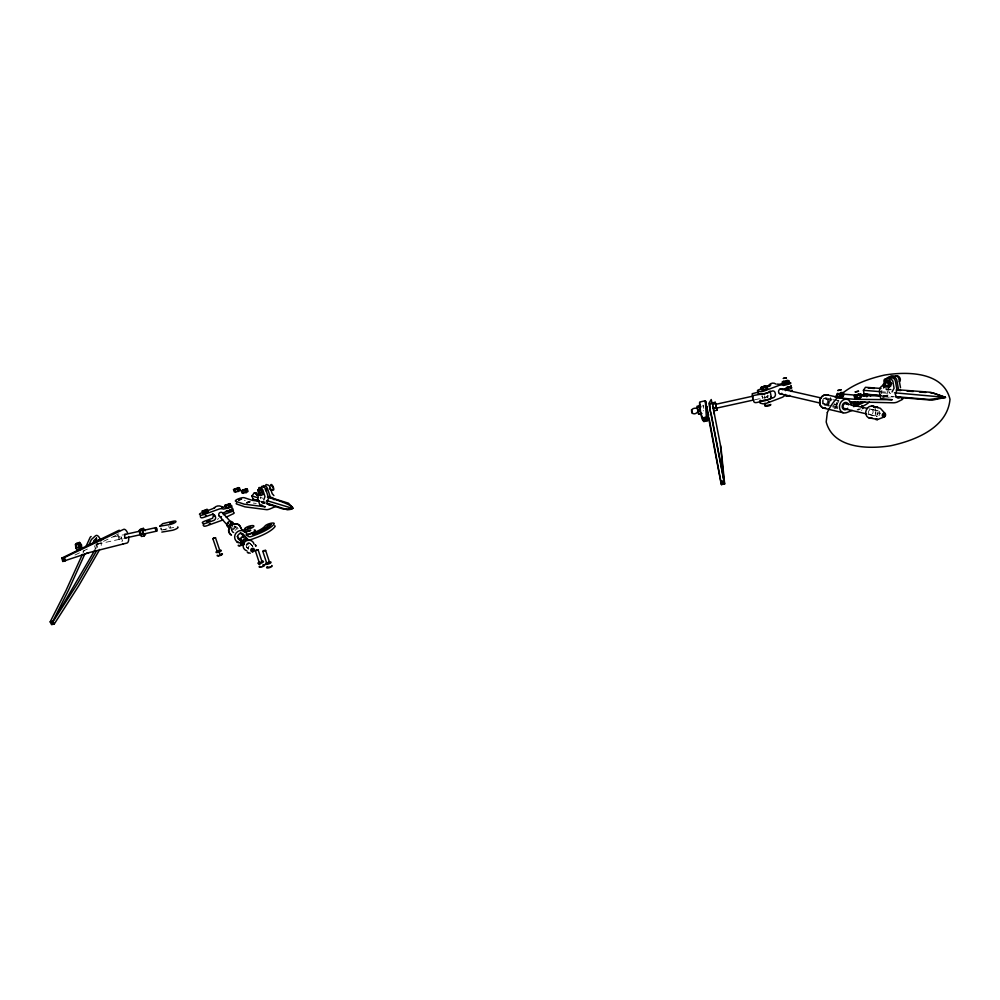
<?xml version="1.0" encoding="UTF-8"?>
<svg xmlns="http://www.w3.org/2000/svg" width="1000" height="1000" viewBox="0 0 1000 1000"><rect width="100%" height="100%" fill="white"/><g stroke="black" fill="none" stroke-linecap="round" stroke-linejoin="round"><path stroke-width="0.75" stroke-dasharray="5 3.75" d="M117.675 535.013A2.737 1.2 77.4 0 1 118.488 537.137A4.338 1.887 77.4 0 0 121.35 541.512L122.513 540.825L120.975 536.6A2.737 1.2 77.4 0 0 119.038 533.888L116.538 534.438M83.012 553.062L84.275 550.262M857.9 410.188L860.837 408.725M768.938 395.712L760.775 399.062M163.85 529.925L165.837 529.138M218.675 518.6L217.288 519.312M121.888 541.237L121.988 541.362M880.688 398.738L888.312 394.95A3.375 0.938 -10.5 0 1 884.062 395.85M75 555.013L87.387 549.075M95.65 545.112L119.038 533.888M259.862 505.037L265.125 502.812A3.987 3.663 -69.6 0 1 261.012 501.75M834.163 408.825L836.925 407.762M833.512 405.262L837.625 403.675M236.287 529.338L235.05 530.388M113.575 536.95L122.675 534.95M97.4 544.163L123.188 538.5M162.075 529.987L173.725 527.4M754.587 399.812L766 397.287A5.088 1.375 -12 0 1 769 396.887M877.438 414.425C880.037 410.175 873.312 415.725 879.963 415.012M885.638 388.825L891.85 389.3M885.7 389.125L891.338 389.562M886.825 389.438L891.475 389.8M880.5 391.675L889.812 392.413M881.3 392.75L890.625 393.5M882.75 395.613L893.612 396.5M882.387 396.075L893.25 396.975M883.85 396.788L892.3 397.5M261.087 501.438L265.387 501.962M253.363 503.088L256.238 503.45M825.925 397.887L833.062 399.5M834.5 399.812L838.775 400.788M871.75 409.438A2.775 2.263 -71.9 0 1 872.175 414.05A2.775 2.263 -71.9 0 1 868.5 412.663A2.775 2.263 -71.9 0 1 871.75 409.438L878.088 410.875L869.125 408.837M825.975 398.95L832.125 400.337M823.988 398.6L831.513 400.312M877.775 412.8L880.3 413.375M824.8 404.087L830.95 405.513M822.975 403.75L828.988 405.15M830.487 405.5L838 407.25M868.037 414.237L877.05 416.337M869.875 414.663L877.125 416.35M824.15 404.988L837.663 408.137M260.15 497.388L263.1 498.325M262.162 502.725L264.812 503.575M260.825 501.225L265.238 502.65M261.837 502.137L264.762 503.088M250.662 544.025L252.738 546.337M235.113 526.775L237.2 529.1M249.725 543.038L252.862 546.512A2.562 2.425 -36.8 0 0 248.238 548.525M231.012 529.35L234.112 532.863M246.475 546.925L248.525 549.263M830.575 397.863L831.2 400.112M762.1 396.012L762.6 398.05L762.212 396.037M703.812 408.338L703.05 405.1L703.325 410.875M767.237 395.087L767.85 398.062M764.287 395.812L764.925 398.925M888.375 388.3L890.037 397.4M233.35 532.863A3.413 3.237 -34.9 0 1 232.712 527.463A3.413 3.237 -34.9 0 1 238.075 528.7M170.312 526.362A1.825 0.737 77.4 0 1 169.838 528.237A1.825 0.737 77.4 0 1 168.775 526M260.287 498.725A3.987 3.663 -69.6 0 1 260.837 497.175M244.288 500.3A4.9 1.225 -17.9 0 1 245.275 500.425M97.975 543.6A1.812 0.825 77.4 0 1 97 543.938M234.363 526.1A2.413 2.288 -34.5 0 1 231.088 528.825M232.875 526.388A3.362 3.188 -34.3 0 1 232.413 526.912M231.863 527.337A3.362 3.188 -34.3 0 1 231.225 527.638M235.362 526.5A3.375 3.2 -34.5 0 1 231 529.8M248.075 542.612A2.525 2.387 -36.3 0 1 246.462 544.3M249.088 542.575A3.538 3.337 -36.3 0 1 246.05 545.4M246.262 544.925A2.55 2.4 -36.6 0 1 249.412 543.2A2.55 2.4 -36.6 0 1 251 546.213M248.612 548.025A2.55 2.4 -36.6 0 1 246.25 546.45M94.438 545.8A2.725 1.238 77.5 0 1 95.188 549.113M97.65 547.45A2.725 1.238 77.5 0 0 96.9 545.25A4.325 1.95 77.4 0 1 96.188 543.775M100.6 540.475A7.025 3.188 77.4 0 1 101.15 546.075M96.225 544.038A7.025 3.2 77.4 0 1 95.612 549.188M98.387 543.9A1.812 0.812 77.4 0 1 97.65 543.8M861.925 410.1A3.312 0.95 -10.7 0 1 861.3 410.288M857.05 410.1A3.312 0.95 -10.7 0 1 859.312 408.8M886.575 389.288A4.338 3 -82.7 0 1 886.65 394.95A4.338 3 -82.7 0 1 882.7 396.312M881.363 393.612A4.338 3 -82.7 0 1 881.95 390.188M829.3 403.462A2.65 2.2 -72.2 0 1 831.05 400.45M822.4 400.812A3.688 3.062 -72.3 0 1 827.588 398.675A3.688 3.062 -72.3 0 1 826.325 404.837A3.688 3.062 -72.3 0 1 822.312 401.287M828.825 405.125A3.713 3.075 -72.2 0 1 829.663 400.238A3.713 3.075 -72.2 0 1 833.85 400.175M834.525 403.638A3.713 3.075 -72.2 0 1 833.875 405.037M830.588 397.9A6.85 5.688 -72.3 0 1 831.1 399.688M837.237 400.75A5.425 1.512 -11 0 1 838.425 400.2M837.3 403.125A6.9 5.713 -72.2 0 1 832.788 409.363M838.425 400.737A5.425 1.512 -11 0 1 837.537 400.712M837.475 406.763A2.675 2.212 -72.2 0 1 837.562 402.825M838.025 402.425A2.675 2.212 -72.2 0 1 838.538 402.15M837.75 408.175A3.75 3.088 -72.2 0 1 836 403.925M836.263 403.188A3.75 3.088 -72.2 0 1 836.65 402.512M837.712 401.475A3.75 3.088 -72.2 0 1 839 400.975M875.225 408.45A6.1 4.975 -71.9 0 1 873.8 416.438M762.6 398.025L762.138 396.188L762.588 397.938M119.6 536.275A1.812 0.787 77.4 0 0 120.712 539.038A1.812 0.787 77.4 0 0 121.037 536.5A1.812 0.787 77.4 0 0 119.6 536.275M826.538 403.587A2.637 2.188 -72.3 0 0 826.475 399.125A2.637 2.188 -72.3 0 0 823.162 401.838A2.637 2.188 -72.3 0 0 826.538 403.587M878.975 415.625A2.788 2.275 -71.9 0 0 878.55 410.988A2.788 2.275 -71.9 0 0 875.288 414.225A2.788 2.275 -71.9 0 0 878.975 415.625"/><path stroke-width="1.5" d="M219.95 550.925L217.35 551.888L212.875 538.663L213.938 537.875L215.487 537.712L219.95 550.925L218.4 551.087M215.487 537.712L212.875 538.663M64.212 559.45C63.113 559 63.412 560.638 64.037 558.612L63.25 558.787L64.262 559.163M699.587 402.438L699.638 410.2L703.925 421.512L707.188 420.8L707.425 417.475L708.587 415.75M228.625 507.137L229.562 506.438M703.925 421.512L704.163 419.275M883.363 415.175L884.45 414.75M884.488 414.963L883.413 415.387M260.312 494.6L260.038 495.55M900.512 387.725L898.775 378.338A3.287 2.375 61.1 0 0 896 376.112L891.875 375.838A3.275 2.362 61.3 0 0 889.875 377.587M698.112 411.35C692.387 418.888 687.113 406.637 697.475 408.35M691.5 409.675L692.3 413.462M863.15 396.188L866.55 395.45A25.625 7.15 -11 0 1 866.812 396.838M762.975 389.588L764.975 389.525L762.987 389.45M720.475 445.6L724.025 481.175L711.438 414.988C707.188 403.725 712.987 395.1 714.388 414.35M269.637 562.675L266.837 563.587L262.825 551.337L263.875 550.55L265.625 550.425L269.637 562.675L266.837 563.587M262.113 561.962L259.35 562.863L255.362 550.763L256.413 550L258.137 549.875L262.113 561.962L261.337 561.825M265.625 550.425L262.825 551.337M785.55 388.475L788.4 388.175L787.738 387.825M885.1 381.238L884.275 383.988L886.137 386.925L888.838 387.125L890.688 386.213L891.525 383.462L889.65 380.525L885.1 381.238L889.65 380.525M258.137 549.875L255.362 550.763M888.838 387.125L889.663 384.375L891.525 383.462M263.775 499.888L264.962 496.625L263 490.312A3.025 1 66.9 0 0 261.262 488.1L259.325 487.525A3.025 0.988 66.9 0 0 259.037 489.938M84.987 553.663L68.475 590.225L52.838 621.3L50.175 621.862L51.562 624.637L54.225 624.087L78.737 585.763L99.75 549.45M88.8 545.225L91.35 539.6L95.4 535.887A7.025 3.188 77.4 0 1 100.6 540.475M82.375 554.462L65.888 590.775L50.175 621.862M86.188 546.075L89.987 537.7A7.025 3.2 77.4 0 1 91.163 536.525M95.95 538.95L96.55 538.162L95.95 538.95A4.325 1.95 77.4 0 0 95.662 540.325M161.838 532.087L172.162 530.337A4.662 1.163 -18.7 0 0 176.85 528.538A4.662 1.163 -18.7 0 0 177.675 526.962M96.65 550.712L77.613 583.45L53.038 621.7L94.938 549.95M884.375 386.863L883.562 387.987M229.513 506.637L228.225 507.275M896.513 389.663L930.675 392.287L945.487 397.388L932.038 400.188L896.35 397.225M880.837 395.938L864.137 394.075L863.438 390.312L865.462 387.275L880.987 388.462M854.712 398.35L855.462 397.25L854.987 394.762L854.237 395.85L854.712 398.35L860.588 397.688L861.325 396.587L860.85 394.087L858.275 393.875M854.237 395.85L860.113 395.188L860.85 394.087M892.05 391.925L894.062 388.263L892.862 381.25A3.287 2.362 61.2 0 0 890.075 379.012L885.962 378.738A3.275 2.35 61.3 0 0 884 381.637L884.562 384.738M837.6 393.3L836.838 394.387L837.312 396.85L843.062 396.188L843.825 395.112L843.35 392.638L840.85 392.438M836.838 394.387L842.588 393.725L843.35 392.638M243.688 492.475L246.438 491.825L245.35 491.737M258.9 501.188L253.038 499.288L251.925 495.887L254.2 493.013L256.45 493.35M226.188 517.163L232.075 514.3A2.775 0.712 -18.1 0 0 234.15 512.8L233.438 512.038M122.7 543.75L122.837 544.025M145.125 530.75L143.412 528.387L140.638 528.987L139.338 530.363L139.775 534.113L141.5 536.475L144.275 535.875L145.562 534.487M139.338 530.363L142.113 529.75L143.412 528.387M77.688 550.475L75.85 548.162L75.462 544.438L78.188 543.837L79.638 542.45L81.463 544.763L81.85 548.475M75.462 544.438L76.912 543.05L79.638 542.45M753.587 400.238C753.25 406.35 764.038 398.738 766.838 399.925A5.088 1.375 -12 0 0 770.938 398.312A5.088 1.375 -12 0 0 770.512 397M96.263 538.362L93.675 540.775L93.438 543.312M770.125 404.75L765.487 405.712L764.963 403.188M262.787 566.35L264.037 565.4L263.163 565.037M783.787 380.95L782.375 382L782.85 384.325L787.775 384.05L789.2 382.987L788.725 380.65L786.963 380.275M782.375 382L787.3 381.7L788.725 380.65M782.85 384.325L784.262 383.275M766.188 389.637L767.65 388.562L767.15 386.225L765.425 385.825L760.788 387.562L761.287 389.913L766.188 389.637L765.7 387.287L767.15 386.225M770.837 384.862L768.213 386.2M246.238 492.587L248.038 491.4L247.288 489.125L246.075 488.75L241.262 490.75L242.013 493.025L246.238 492.587L245.487 490.325L247.288 489.125M238.425 491.4L240.212 490.225L239.475 487.975L238.3 487.612L233.538 489.575L234.275 491.825L238.425 491.4L237.688 489.15L239.475 487.975M838.838 393.462L841.663 393.312L840.575 392.987M206.688 512.525L204.488 513.212L206.575 512.6M239.312 545.638L242.775 544.375M218.25 555.7L221.737 554.412L221.337 553.925M228.812 507.488L230.925 506.337L229.675 503.65L224.887 505.363L226.137 508.05L228.812 507.488L228.113 505.387L230.238 504.237M202.188 511.125L205.375 511.163L207.537 509.988L208.25 512.1L206.088 513.275L203.412 513.837L202.188 511.125L207.025 509.387L207.537 509.988M214.662 507.912L207.275 510.825M210.275 523.538L209.213 523.987M127.788 533.513A7.062 3.05 77.4 0 0 123.575 529.388L64.538 557.487L65.475 560.85L62.75 561.438L61.825 558.075L118.612 530.487A7.05 3.075 77.4 0 1 119.95 530.538M841.462 396.2L841.938 395.5M784.625 381.188C782.7 382.9 789.675 380.588 785.638 380.9M704.963 418.5L705.675 418.338L704.388 419.65L706.025 419.95C704.425 421.112 707.237 417.9 704.538 418.525M884.275 416.925L877.65 419.487L868.737 417.788M275.35 506.625L270.075 508.875A3.038 0.787 -17.7 0 1 266.212 509.613L245.012 506.863L236.625 504.012A4.9 1.225 -17.9 0 1 236.588 503.025M262.85 492.163L263.038 494.525L260.825 495.462L260.625 493.088L262.85 492.163L261.388 489.4L257.9 489.938L258.1 492.3M270.95 490.3L273.337 489.3M257.9 489.938L261.388 489.4M237.587 491.275L238.562 490.487M852.188 410.462L846.612 412.625A7.013 5.775 -72.1 0 1 839.562 408.212A7.013 5.775 -72.1 0 1 844.287 399.487A7.013 5.775 -72.1 0 1 851.162 404.225A3.225 2.65 -72.2 0 0 851.55 405.363M779.45 385.25L764.2 390.988A3.062 0.812 -12.1 0 1 760.037 391.562L757.9 391.05A3.05 0.812 -12.1 0 1 758.812 389.725L761.488 388.725M785.35 390.6L790.425 388.688A3.05 0.812 -11.8 0 0 791.263 387.375L789.05 386.887A3.05 0.812 -11.8 0 0 787.15 386.9M783.962 382.8L781.062 383.875A3.85 1.013 -11.9 0 1 779.425 384.275L777.113 384.137M248.787 540.4L256.112 537.712A26.312 7.138 -18.1 0 0 274.95 526.638A4.875 1.338 -17.9 0 0 274.662 525.775M245.9 535.087L251.688 532.975A4.862 1.325 -18.1 0 0 255.125 531.013A4.862 1.325 -18.1 0 0 254.125 529.95M222.85 519.987L206.988 525.7A2.8 0.725 -18.4 0 1 203.875 526.05L203.238 525.262A2.8 0.712 -18.4 0 1 203.663 524.575M223.3 514.637L231.238 511.788A2.788 0.7 -18.1 0 0 233.312 510.275L232.613 509.538A2.775 0.7 -18.1 0 0 231.475 509.412M62.75 561.438L88.875 552.737M225.675 506.587L225.1 506.775A3.513 0.875 -18.1 0 1 223.663 507.137L221.863 506.938M233.538 489.575L237.688 489.15M241.262 490.75L245.487 490.325M270.325 567.112L267.25 567.312M86.25 553.312L127.075 543.025A7.062 3.05 77.4 0 0 128.575 536.587M206.375 515.575L205.35 515.737M700.013 401.95L704.75 400.9M757.825 392.25L752.212 393.725L752.362 395.688L765.462 393.363A5.1 1.363 -12 0 0 769.912 391.413M715.238 402.275L711.975 402.987L712.175 404.125L715.45 403.4L715.238 402.275L715.888 405.112M697.15 407.438L700.413 406.712L700.238 405.575L696.988 406.3L698 411.413L698.675 414.237L701.938 413.525M96.9 540.625L102.963 539.288M124.188 534.612L139.35 531.275M143.9 530.275L156.037 527.6M715.413 404.4L752.788 396.175M75.85 548.162L78.575 547.562L80.412 549.888M139.775 534.113L142.55 533.5L144.275 535.875M697.738 410.037L698.037 411.362L700.175 410.938M712.625 406.275L713.037 408.188L716.312 407.388L716.513 408.175M124.712 538.162L156.562 531.163A1.825 0.75 77.4 0 0 156.85 528.612A1.825 0.75 77.4 0 0 155.488 528.375A1.825 0.75 77.4 0 0 156.562 531.163M716.237 408.212L753.625 400M716.737 409.087L716.95 410.225L713.688 410.95L713.025 408.113M61.825 558.075L64.538 557.487M703.1 417.788L706.363 417.075L705.312 400.8L705.913 403.088M760.788 387.562L765.7 387.287M224.887 505.363L228.113 505.387M713.925 411.712L721.075 448.288L724.65 483.95L721.425 484.625L720.688 481.388L723.925 480.712L708.863 403.387L711.213 399.525L711.988 402.8M236.912 491.488L235.85 491.488M857.625 394.487C852.7 395.75 861.025 395.588 858.375 394.425M785.575 384.137L787.487 383.45L785.25 384.162M945.35 397.463L929.287 399.45L895.163 396.637M846.625 399.225L826.625 394.8C819.775 394.175 816.712 405.45 823.25 408.025L843.162 412.762M839.475 396.512L839.425 396.5M861.325 395.65L881.025 395.825M267.675 496.488L272.488 497.713L274.088 499.762M942.65 397.287L945.487 397.388L933.425 393.05L930.325 392.8M884.712 385.925L882.312 385.75A5.425 3.762 -82.8 0 0 879.562 392.663L880.688 398.738L892.237 399.725L854.688 399.3L838.4 397.875M868.175 387.987L874.388 388.475M896.137 390.163L900.8 390.525M907.013 391L913.225 391.488M919.45 391.962L925.662 392.45M863.438 390.312L880.5 391.675M894.463 392.788L945.325 397.35M864.137 394.075L881.2 395.487M844.338 394.225L856.688 395.262M849.338 401.775L892.8 402.788A3.425 0.963 -10.3 0 0 897.562 401.9L901.963 399.688A3.413 0.963 -10.2 0 0 901.612 398.363M259.65 501.262L252.488 500.387L244.4 497.762A4.913 1.212 -17.9 0 0 238.263 498.888A4.913 1.212 -17.9 0 0 235.738 501.325L244.112 504.15L265.312 506.838L259.862 505.037L258.087 499.562A4.988 4.575 -69.7 0 1 259.425 494.175M250.238 553.225L247.613 552.463M823.25 408.025L824.925 408.263M253.038 499.288L259.35 500.75M788.1 382.225L790.312 382.7A3.062 0.8 -11.8 0 1 789.475 384.012L783.462 385.475A6.513 5.475 -72.6 0 0 779.45 385.25M871.875 417.725A6.1 4.975 -71.9 0 1 865.738 412.137A6.1 4.975 -71.9 0 1 872.875 406.312L878.05 407.45L871.862 406.075M872.875 406.312L880.337 408.275L885.088 413.5M780.362 388.713L820.987 397.925M845.062 403.375L867.625 408.5M779.412 393.612L819.975 403.05M844 408.65L866.538 413.888M786.012 395.425L787.3 395.725M759.862 400.4L762.013 400.938A3.062 0.838 -12 0 0 766.162 400.375L773.438 397.625A3.013 2.537 -72.4 0 0 775.438 394.65A7.575 6.4 -72.4 0 0 775.2 393.075A3.013 2.537 -72.5 0 0 772.075 391.062L764.788 393.812A3.062 0.825 -12 0 1 760.638 394.375L758.487 393.862A3.05 0.812 -12.1 0 1 758.562 392.925M271.2 485.288L273.212 487.575M267.887 496.75L288.525 503.212L292.9 508.35M254.2 493.013L260.075 494.85M267.413 497.15C268.025 497.212 306.7 508.525 287.3 509.775L268.175 503.6M826.625 394.8L828.225 395.3M259.562 495.062L260.825 495.462M239.037 489.85L240.212 490.225M251.925 495.887L257.787 497.762M266.575 500.562L292.825 508.438L283.812 509.25L266.225 503.562M258.988 564.188L259.875 564.562M259.762 566.538L260.65 566.912M247.3 552.25L248.2 552.775M261.312 490.487L262.3 492.488M52.688 622.775C50.275 621.825 53.25 624.312 51.925 623.688L52.787 622.7L51.325 622.487C51.875 621.375 51.688 624.663 52.763 622.95M230.925 506.337L229.675 503.65M222.587 512.837L229.9 520.962M240.338 532.575L243.463 536.062M218.65 515.3L229.988 528.188M237.2 536.388L240.287 539.9M242.35 542.238L244.412 544.575M900.612 390.288L898.487 389.263L896.9 380.475A3.287 2.375 61.2 0 0 893.775 377.2L889.663 376.925A3.275 2.35 61.3 0 0 887.663 378.663M208.25 512.1L207.025 509.387M261.488 490.662L262.262 492.262M259.275 493.575C261.65 495.425 258 488.75 258.8 492.625M887.8 381.438L889.663 384.375M273.9 495.613L272.162 493.6L270.087 487.337A3.025 1 66.9 0 0 268.35 485.15L266.4 484.575A3.013 1 66.9 0 0 265.812 485.138M259.163 490.325L260.625 493.088M265.512 490.05C267.787 494.038 265.788 486.362 265.312 489.438M52.838 621.3L54.225 624.087M703.8 420.988C700.875 422.013 699.137 399.162 700.588 407.7M240.9 528.013C237.575 517.575 222.288 529.087 231.462 535.125A6.338 6 -34.9 0 1 231.262 525.062A6.338 6 -34.9 0 1 240.9 528.013L241.038 528.4M698.225 412.137L698.037 411.362M205.375 511.163L206.088 513.275M219.425 553.062L220.188 555.312M202.7 511.725L203.412 513.837M240.5 543L241.25 545.25M225.438 505.95L226.137 508.05M234.713 489.95L235.45 492.2M246.075 488.75L246.812 491.012M242.475 491.138L243.212 493.4M270.363 497.325L267.8 489.4A3.025 1 66.9 0 0 265.7 486.25L263.75 485.675A3.013 1 66.9 0 0 263.2 487.062M697.487 408.562L697.65 409.588M715.725 404.538L716.95 410.225M705.975 403.35L705.312 400.775L720.688 481.388M753.062 399.363C753.713 401.812 751.812 393.363 752.688 397.638M700 404.062L700.6 406.65M723.925 480.712L724.65 483.95M706.575 406.012L707.312 409.375M706.363 417.075L707.188 420.8M706.65 406.35L708.438 414.8M715.45 403.4L716.312 407.388M762.513 387.962L763 390.312M770.05 391.1L771.413 397.65M784.125 382.375L784.6 384.712M787.3 381.7L787.775 384.05M708.037 412.812L708.462 414.975M842.588 393.725L843.062 396.188M839.325 394.588L839.8 397.062M856.8 396.075L857.275 398.575M860.113 395.188L860.588 397.688M709.025 418L721.425 484.625M213.588 515.1L212.6 518.25L204.525 521.213A2.8 0.712 -18.4 0 0 202.375 522.75L203.012 523.538A2.8 0.712 -18.4 0 0 206.125 523.175L213.725 520.438A2.8 2.662 -31.5 0 0 215.625 517.688A7.037 6.7 -30.9 0 0 215.25 516.263A2.8 2.662 -31.5 0 0 211.737 514.538L204.125 517.263A2.812 0.7 -18.3 0 1 201.012 517.638L200.387 516.862A2.8 0.7 -18.3 0 1 200.4 516.562M698.512 413.088L698.675 414.237M142.113 529.75L142.55 533.5M78.188 543.837L78.575 547.562M240.712 540.087A3.475 3.287 -35.7 0 1 237.587 536.625A3.475 3.287 -35.7 0 1 241.275 533.375A3.475 3.287 -35.7 0 1 244.4 536.825M243.337 531.112A2.938 2.775 -36.5 0 0 246.475 531.912L250.812 530.325A4.875 1.312 -18.1 0 1 245.812 531.175L245.212 530.525A4.875 1.312 -18.1 0 1 245.588 529.987M244.537 529.8A2.913 2.763 -36.2 0 1 241.6 529.212M242.925 542.55A6.463 6.112 -35.7 0 1 234.913 538.837A6.463 6.112 -35.7 0 1 239.275 530.812A6.463 6.112 -35.7 0 1 247.125 534.837A2.975 2.812 -37.1 0 0 250.837 536.65L255.225 535.037A26.325 7.088 -18.1 0 0 274.1 523.987A4.875 1.325 -17.9 0 0 270.788 523.288A4.875 1.325 -17.9 0 0 265.087 525.95A16.575 4.462 -18.1 0 1 253.2 532.875L248.837 534.475A2.95 2.8 -36.8 0 1 246.562 534.375M161.562 529.7A1.825 0.737 77.4 0 1 160.963 528.3M221.5 516.688A2.325 2.212 -32.9 0 1 218.888 515.438A2.325 2.212 -32.9 0 1 219.812 512.65A2.325 2.212 -32.9 0 1 222.738 512.95L230.688 510.1A2.788 0.7 -18 0 0 232.763 508.6L232.062 507.863A2.775 0.7 -18 0 0 231.663 507.713M229.5 509.9A2.775 0.7 -18.1 0 1 230.525 509.588M227.787 510.513A2.775 0.7 -18.1 0 1 226.25 510.938M214.613 516.2A5.987 5.713 -32.5 0 1 212.862 513.688M214.262 507.8A5.987 5.713 -32.5 0 1 222.862 507.6M229.725 505.275A2.775 0.7 -18 0 1 231.225 505.337L231.925 506.087A2.788 0.7 -18 0 1 229.85 507.575L223.5 509.1A6.037 5.75 -32.9 0 0 219.188 509.038L203.275 514.738A2.812 0.7 -18.3 0 1 200.162 515.1L199.525 514.338A2.8 0.7 -18.3 0 1 201.688 512.825M243.238 544.362A2.763 0.762 -18.3 0 1 239.75 545.825A2.763 0.762 -18.3 0 1 238.438 545.163M238.375 542.45A2.763 0.762 -18.3 0 1 237.575 541.538M271.825 504.975A4.037 3.688 -69.8 0 1 268.775 504.85L266.887 502.125L268.587 498.075L266.038 490.15A3.025 1 66.9 0 0 263.925 486.987L261.988 486.413A3.013 0.988 66.9 0 0 261.438 487.8M229.887 527.725A2.413 2.288 -34.5 0 1 233 524.475M228.188 523.525A2.4 2.275 -34.3 0 1 228.525 523.062M230.625 522.3A2.4 2.275 -34.3 0 1 231.163 522.438M229.188 527.725A3.362 3.188 -34.3 0 1 226.938 524.3A3.362 3.188 -34.3 0 1 230.113 521.375A3.362 3.188 -34.3 0 1 233.45 523.787M229.338 528.688A3.375 3.2 -34.5 0 1 230.087 524.1A3.375 3.2 -34.5 0 1 234.737 524.625M243.45 543.162A2.525 2.387 -36.3 0 1 247.65 540.413M241.475 540.913A2.512 2.375 -36 0 1 241.287 540.363M241.25 539.788A2.512 2.375 -36 0 1 241.35 539.2M242.963 537.525A2.512 2.375 -36 0 1 243.538 537.388M245.637 538.175A2.512 2.375 -36 0 1 245.95 538.663M242.625 543.05A3.513 3.312 -36 0 1 240.338 539.237A3.513 3.312 -36 0 1 244.088 536.4A3.513 3.312 -36 0 1 247.15 539.625M243.375 544.675A3.538 3.337 -36.3 0 1 243.675 539.375A3.538 3.337 -36.3 0 1 248.875 540.487M76.537 547.15A1.8 0.838 77.4 0 1 76.463 545.562M144.537 533.625A1.825 0.762 77.4 0 1 143.1 532.288A1.825 0.762 77.4 0 1 143.837 530.475M141.463 534.513A1.812 0.762 77.4 0 1 141.275 534.5M140.512 533.513A1.812 0.762 77.4 0 1 140.275 531.512M126.213 537.388A1.812 0.787 77.4 0 1 125.162 537.575A1.812 0.787 77.4 0 1 124.562 535.175A1.812 0.787 77.4 0 1 125.538 534.637M221.6 553.663A2.775 0.775 -18.6 0 1 221.912 554.65A2.775 0.775 -18.6 0 1 218.425 555.925A2.775 0.775 -18.6 0 1 217.4 555.2M218.425 550.675A2.775 0.762 -18.6 0 1 221.175 550.862A2.775 0.762 -18.6 0 1 216.975 552.55A2.775 0.762 -18.6 0 1 217.375 551.1M261.575 561.312A2.9 0.85 -18.3 0 1 263.087 562.175A2.9 0.85 -18.3 0 1 258.738 563.625A2.9 0.85 -18.3 0 1 259.337 562.062M263.275 564.788A2.9 0.85 -18.4 0 1 264.35 565.662A2.9 0.85 -18.4 0 1 260.7 567.15A2.9 0.85 -18.4 0 1 259.375 566.375M268.512 562.15A2.938 0.862 -18.3 0 1 270.725 562.812A2.938 0.862 -18.3 0 1 266.1 564.362A2.938 0.862 -18.3 0 1 267.35 562.537M271.675 565.525A2.938 0.875 -18.3 0 1 271.163 566.938A2.938 0.875 -18.3 0 1 267.288 567.975A2.938 0.875 -18.3 0 1 267.525 566.625M270.775 485.6A3.013 1.013 66.9 0 1 272.15 485.125A3.013 1.013 66.9 0 1 273.775 489.137A3.013 1.013 66.9 0 1 272.275 489.325M269.525 488.3A3.013 1 66.9 0 1 269.95 489.462M246.9 550.788A5.613 5.288 -36.6 0 1 243.188 545.087A5.613 5.288 -36.6 0 1 248.463 540.175A5.613 5.288 -36.6 0 1 254.013 544.188M96.9 541.737A1.812 0.812 77.4 0 1 97.537 540.487M885.688 383.488A1.638 1.175 61.2 0 1 887.25 382.825A1.638 1.175 61.2 0 1 888.225 384.988A1.638 1.175 61.2 0 1 886.575 385.475M889.5 382.225A1.638 1.175 61.2 0 1 889.737 382.525M895.487 376.688A3.275 2.362 61.1 0 1 899.488 377.212A3.275 2.362 61.1 0 1 899.287 381.763M862.163 405.562A3.312 0.938 -10.7 0 1 861.712 405.788M862.487 408.462A3.312 0.95 -10.7 0 1 862.95 408.525M835.7 397.475A5.438 1.5 -11 0 1 836.737 395.613M900.35 396.75A4.387 3.013 -82.7 0 1 896.75 397.438L895.3 394.375L897.013 390L895.413 381.2A3.287 2.375 61.2 0 0 892.3 377.925L888.175 377.65A3.275 2.35 61.3 0 0 886.188 379.387M847.725 408.237A3.775 3.113 -72.1 0 1 842.788 408.625A3.775 3.113 -72.1 0 1 844.05 402.912A3.775 3.113 -72.1 0 1 848.45 404.9M825.825 408.15A6.85 5.688 -72.3 0 1 819.712 400.8A6.85 5.688 -72.3 0 1 828.2 395.288M853.325 406.525A3.225 2.65 -72.2 0 0 854.412 406.362L858.6 404.75A29.312 8.175 -11 0 0 864.762 401.9M855.438 401.863A18.45 5.15 -11 0 1 852.2 403.3M860.275 395.825A5.475 1.512 -10.7 0 1 866.812 394.05M861.8 401.763A25.625 7.15 -11 0 1 856.413 404.25L853.787 404.5L854.362 403.787A22.15 6.175 -11 0 0 857.913 402.238M870.175 394.663A29.312 8.175 -11 0 1 870.487 396.25M869.4 401.962A29.3 8.225 -10.9 0 1 861.425 406.825M845.837 408.612A2.7 2.225 -72.1 0 1 843.213 407.25A2.7 2.225 -72.1 0 1 844.35 403.862A2.7 2.225 -72.1 0 1 847.25 404.412M873.8 406.812A6.1 4.975 -71.9 0 1 874.6 407.525M768.875 386.425A2.475 2.087 -72.7 0 1 769.825 386.325M789.712 395.425A3.05 0.825 -11.7 0 1 786.725 395.962A3.05 0.825 -11.7 0 1 785.337 395.475M770.6 404.387A3.05 0.838 -11.9 0 1 769.35 405.675A3.05 0.838 -11.9 0 1 765.55 406.225A3.05 0.838 -11.9 0 1 765.5 405.138M769.325 401.488A3.05 0.838 -11.9 0 1 768.363 401.9M785.3 394.438A6.513 5.475 -72.6 0 1 781.963 397.425L766.75 403.188A3.05 0.838 -12 0 1 762.6 403.738L760.45 403.2A3.05 0.838 -12 0 1 760.525 402.25M790.875 385.513A3.05 0.812 -11.8 0 1 790.05 386.812L782.425 389.688A2.5 2.112 -72.6 0 0 779.488 389.462A2.5 2.112 -72.6 0 0 778.913 392.887A2.5 2.112 -72.6 0 0 781.825 393.325M791.825 390.175A3.05 0.825 -11.7 0 1 791 391.488M767.913 386.463A6.45 5.438 -72.7 0 1 775.863 384.038M255.613 492.775L256.975 495.337L255.613 492.775M250.613 527.013L247.887 528.013L250.613 527.013M252.025 549.95C252.55 551.975 254.112 548.737 252.1 549.538C251.825 552.762 254.638 548.088 252.025 549.95M707.362 410.112L706.538 406.413L707.362 410.112M765.375 386.15L762.412 386.887L765.375 386.15M230.95 510.625L228.35 511.562L230.95 510.625M271.05 524.45L271.038 524.65A23.012 6.2 -18.1 0 1 254.537 534.3L252.7 534.4L253.888 533.612A19.887 5.35 -18.1 0 0 268.15 525.288L271.05 524.45M827.337 412.512L826.188 421.962C833.325 448.75 868.288 449.237 890.675 445.763C915.05 440.475 947.425 427.875 950 399.263C943.3 371.662 907.163 371.337 884.488 375.087C862.113 380.075 837.212 390.2 827.337 412.512M858.512 391.225L855.275 391.912L858.512 391.225M209.725 520.612L207.1 521.55L209.725 520.612M706.137 420.1C704.775 422.362 704.6 417.962 706.137 420.1M841.038 389.812L837.85 390.5L841.038 389.812M722.05 482.512C722.663 484.65 724.325 481.163 721.825 482.125L722.75 481.925L721.85 482.688L722.463 483.375L723.5 482.663L722.05 482.512M883.3 414.787C883.6 417.938 885.7 412.837 883.3 414.787M765.475 386.575L762.475 387.212L765.475 386.575M172.913 522.438L170.25 523.312L172.913 522.438M159.8 526.237L170.138 524.475A4.662 1.15 -18.6 0 0 175.775 521.95A4.662 1.15 -18.6 0 0 173.025 521.287L162.725 523.65L159.8 526.237M228.875 504.425L226.25 505.25L228.875 504.425M206.188 510.188L203.538 511.012L206.188 510.188M245.7 489.562L242.862 490.412L245.7 489.562M237.9 488.4L235.113 489.25L237.9 488.4M249.737 501.85L246.887 502.675L249.737 501.85M241.45 499.125L238.637 499.938L241.45 499.125M786.388 377.9L783.4 378.387L786.388 377.9M859.438 397.45L857.55 398L859.312 397.537M723.162 483.225L722.138 483.512L723.062 483.325M64.438 560.062L63.65 560.225L64.438 560.062M877.65 419.487L875.825 419.462L877.65 419.487M255.875 545.975L255.45 545.037L255.875 545.975M246.95 529.4A4.875 1.312 -18.1 0 0 253.9 526.112A4.875 1.312 -18.1 0 0 246.9 527.038A4.875 1.312 -18.1 0 0 246.95 529.4M79.112 545.438A1.8 0.838 77.4 0 0 80.412 547.925A1.8 0.838 77.4 0 0 80.538 545.125A1.8 0.838 77.4 0 0 79.112 545.438M252.575 551.812A1.837 1.725 -37.1 0 0 254.188 549.113A1.837 1.725 -37.1 0 0 251.075 549.225A1.837 1.725 -37.1 0 0 252.575 551.812M883.138 385.062A1.65 1.175 61.3 0 0 885.138 386.912A1.65 1.175 61.3 0 0 885.037 384.3A1.65 1.175 61.3 0 0 883.138 385.062M884.675 416.7A2 1.625 -71.8 0 0 884.837 413.3A2 1.625 -71.8 0 0 882.262 415.2A2 1.625 -71.8 0 0 884.675 416.7"/></g></svg>
